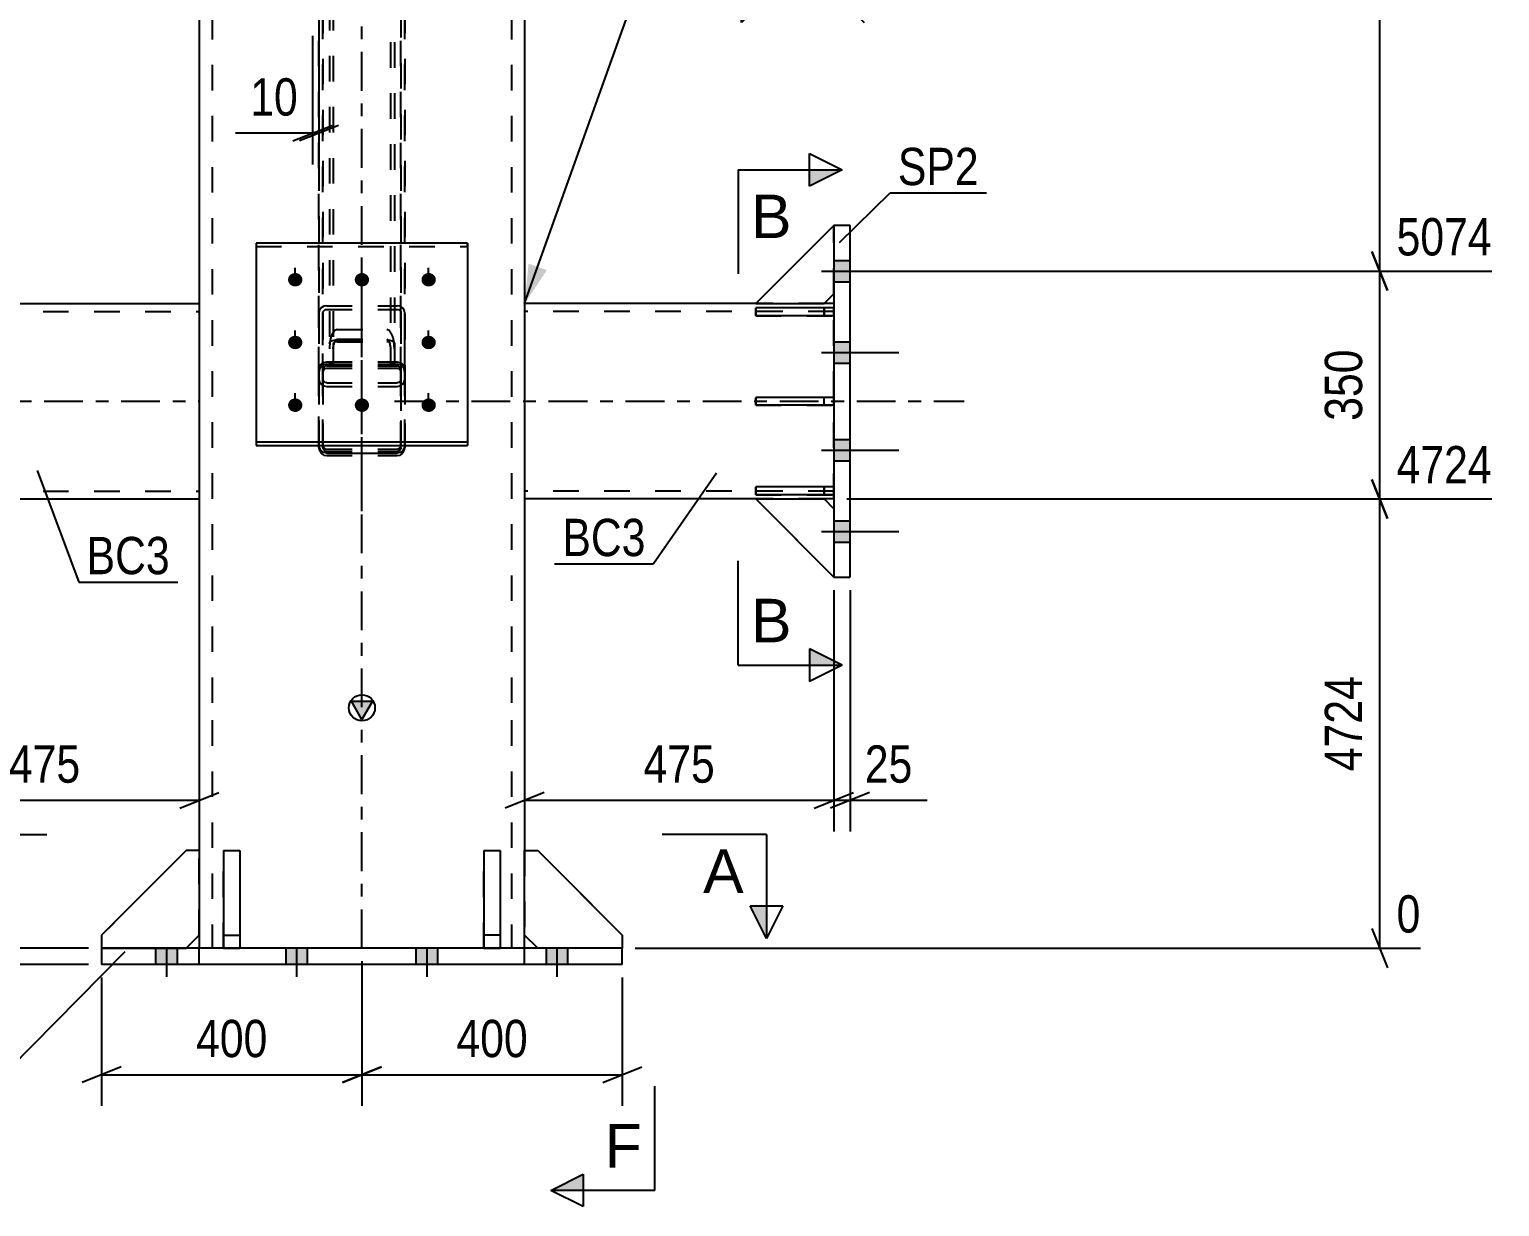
# Model space of a CAD drawing. Header units: millimetres. Extents: x 0 to 841, y 0 to 594.
# Drawn here: x 87.8 to 200.8, y 256.8 to 347.2 of the extents above; entities that cross this region are included whole.
import ezdxf

# ---------------------------------------------------------------- set-up
doc = ezdxf.new("R2010")
doc.units = ezdxf.units.MM
doc.linetypes.add('DXK_LINE_DOT2', pattern=[3.9198, 1.9599, -1.9599])
doc.linetypes.add('DXK_LINE_DOT3', pattern=[5.9187, 2.979, -0.9799, 0.9799, -0.9799])
doc.styles.add('Arial', font='ARIAL.TTF', dxfattribs={"height": 0.2})
doc.styles.add('Arial Narrow', font='ARIALN.TTF', dxfattribs={"height": 0.2})

# ---------------------------------------------------------------- blocks, each defined once
blk = doc.blocks.new('Part-682043673-1420 - 1355')
at = {"color": 2, "linetype": 'Continuous'}
for p, q in [((125.87, 277.61), (125.87, 284.11)), ((125.87, 284.11), (126.87, 284.11)), ((126.87, 284.11), (133.37, 277.61)), ((126.87, 276.61), (125.87, 277.61)), ((133.37, 277.61), (133.37, 276.61))]:
    blk.add_line(p, q, dxfattribs=at)
at = {"color": 7, "linetype": 'DXK_LINE_DOT2'}
for p, q in [((133.37, 276.61), (126.87, 276.61)), ((126.87, 276.61), (126.87, 276.61)), ((133.37, 276.61), (133.37, 276.61))]:
    blk.add_line(p, q, dxfattribs=at)
blk = doc.blocks.new('Part-682043673-1357 - 1355')
at = {"color": 2, "linetype": 'Continuous'}
for p, q in [((143.62, 326.11), (125.87, 326.11)), ((149.62, 326.11), (148.87, 326.11)), ((143.62, 311.11), (125.87, 311.11)), ((149.62, 311.11), (148.87, 311.11))]:
    blk.add_line(p, q, dxfattribs=at)
at = {"color": 7, "linetype": 'DXK_LINE_DOT2'}
for p, q in [((125.87, 326.11), (125.87, 311.11)), ((149.62, 325.51), (125.87, 325.51)), ((148.87, 326.11), (143.62, 326.11)), ((149.62, 311.11), (149.62, 326.11)), ((149.62, 311.71), (125.87, 311.71)), ((148.87, 311.11), (143.62, 311.11))]:
    blk.add_line(p, q, dxfattribs=at)
at = {"color": 7, "linetype": 'DXK_LINE_DOT3'}
blk.add_line((115.87, 318.61), (159.62, 318.61), dxfattribs=at)
blk = doc.blocks.new('Part-682043673-1366 - 1355')
at = {"color": 2, "linetype": 'Continuous'}
for p, q in [((133.37, 276.61), (93.37, 276.61)), ((93.37, 276.61), (93.37, 275.36)), ((100.87, 275.36), (100.87, 276.61)), ((125.87, 275.36), (125.87, 276.61)), ((133.37, 275.36), (133.37, 276.61)), ((133.37, 275.36), (93.37, 275.36))]:
    blk.add_line(p, q, dxfattribs=at)
blk = doc.blocks.new('Part-682043673-1422 - 1355')
at = {"linetype": 'Continuous'}
blk.add_hatch(color=2, dxfattribs=at).paths.add_polyline_path([(113.37, 294.17), (112.57, 295.57), (114.17, 295.57)])
at = {"color": 2, "linetype": 'Continuous'}
for p, q in [((100.87, 489.47), (100.87, 295.11)), ((125.87, 489.47), (125.87, 295.11)), ((113.37, 294.17), (112.57, 295.57)), ((112.57, 295.57), (114.17, 295.57)), ((114.17, 295.57), (113.37, 294.17)), ((100.87, 294.11), (100.87, 284.11)), ((125.87, 294.11), (125.87, 284.11)), ((100.87, 277.61), (100.87, 276.61)), ((125.87, 276.61), (125.87, 277.61))]:
    blk.add_line(p, q, dxfattribs=at)
at = {"color": 7, "linetype": 'DXK_LINE_DOT2'}
for p, q in [((101.87, 489.47), (101.87, 295.11)), ((124.87, 489.47), (124.87, 295.11)), ((101.87, 294.11), (101.87, 276.6)), ((124.87, 294.11), (124.87, 276.61)), ((100.87, 284.11), (100.87, 277.61)), ((125.87, 284.11), (125.87, 277.61)), ((125.87, 276.61), (100.87, 276.6)), ((100.87, 276.61), (100.87, 276.6)), ((125.87, 276.61), (125.87, 276.61))]:
    blk.add_line(p, q, dxfattribs=at)
at = {"color": 7, "linetype": 'DXK_LINE_DOT3'}
for p, q in [((113.37, 295.11), (113.37, 489.47)), ((113.37, 276.61), (113.37, 294.11))]:
    blk.add_line(p, q, dxfattribs=at)
at = {"color": 2, "linetype": 'Continuous'}
blk.add_circle((113.37, 295.07), 1, dxfattribs=at)
blk = doc.blocks.new('Part-682043673-1424 - 1355')
at = {"color": 7, "linetype": 'DXK_LINE_DOT2'}
for p, q in [((110.07, 352.76), (110.11, 352.94)), ((110.07, 348.5), (110.07, 352.76)), ((110.07, 320.82), (110.07, 352.76)), ((110.11, 352.94), (110.24, 353.09)), ((110.24, 353.09), (110.44, 353.2)), ((110.39, 352.85), (110.37, 352.76)), ((110.37, 352.76), (110.37, 320.82)), ((110.37, 348.5), (110.37, 352.76)), ((110.46, 352.93), (110.39, 352.85)), ((110.44, 353.2), (110.67, 353.23)), ((110.55, 352.98), (110.46, 352.93)), ((110.67, 352.99), (110.55, 352.98)), ((116.07, 353.23), (110.67, 353.23)), ((110.67, 352.99), (116.07, 352.99)), ((116.07, 353.23), (116.3, 353.2)), ((116.18, 352.98), (116.07, 352.99)), ((116.28, 352.93), (116.18, 352.98)), ((116.35, 352.85), (116.28, 352.93)), ((116.3, 353.2), (116.49, 353.09)), ((116.37, 352.76), (116.35, 352.85)), ((116.37, 320.82), (116.37, 352.76)), ((116.37, 348.5), (116.37, 352.76)), ((116.49, 353.09), (116.62, 352.94)), ((116.62, 352.94), (116.67, 352.76)), ((116.67, 348.5), (116.67, 352.76)), ((116.67, 352.76), (116.67, 320.82)), ((110.07, 348.5), (110.07, 315.07)), ((110.11, 348.32), (110.07, 348.5)), ((110.24, 348.17), (110.11, 348.32)), ((110.44, 348.06), (110.24, 348.17)), ((110.37, 315.07), (110.37, 348.5)), ((110.37, 348.5), (110.39, 348.41)), ((110.39, 348.41), (110.46, 348.33)), ((110.67, 348.03), (110.44, 348.06)), ((110.46, 348.33), (110.55, 348.28)), ((110.55, 348.28), (110.67, 348.26)), ((110.67, 348.26), (116.07, 348.26)), ((110.67, 348.03), (116.07, 348.03)), ((116.07, 348.26), (116.18, 348.28)), ((116.3, 348.06), (116.07, 348.03)), ((116.18, 348.28), (116.28, 348.33)), ((116.28, 348.33), (116.35, 348.41)), ((116.49, 348.17), (116.3, 348.06)), ((116.35, 348.41), (116.37, 348.5)), ((116.37, 348.5), (116.37, 315.07)), ((116.62, 348.32), (116.49, 348.17)), ((116.67, 348.5), (116.62, 348.32)), ((116.67, 315.07), (116.67, 348.5)), ((110.11, 321.07), (110.07, 320.82)), ((110.07, 315.07), (110.07, 320.82)), ((110.37, 320.82), (110.39, 320.94)), ((110.37, 320.82), (110.37, 315.07)), ((110.39, 320.94), (110.46, 321.05)), ((110.67, 321.46), (110.44, 321.41)), ((110.46, 321.05), (110.55, 321.12)), ((110.55, 321.12), (110.67, 321.14)), ((110.67, 321.46), (116.07, 321.46)), ((110.67, 321.14), (116.07, 321.14)), ((116.3, 321.41), (116.07, 321.46)), ((116.07, 321.14), (116.18, 321.12)), ((116.18, 321.12), (116.28, 321.05)), ((116.28, 321.05), (116.35, 320.94)), ((116.35, 320.94), (116.37, 320.82)), ((116.37, 315.07), (116.37, 320.82)), ((116.67, 320.82), (116.62, 321.07)), ((116.67, 320.82), (116.67, 315.07)), ((110.07, 315.07), (110.11, 314.83)), ((110.39, 314.95), (110.37, 315.07)), ((110.46, 314.85), (110.39, 314.95)), ((110.44, 314.48), (110.67, 314.44)), ((110.55, 314.78), (110.46, 314.85)), ((110.67, 314.75), (110.55, 314.78)), ((110.67, 314.75), (116.07, 314.75)), ((110.67, 314.44), (116.07, 314.44)), ((116.18, 314.78), (116.07, 314.75)), ((116.07, 314.44), (116.3, 314.48)), ((116.28, 314.85), (116.18, 314.78)), ((116.35, 314.95), (116.28, 314.85)), ((116.37, 315.07), (116.35, 314.95)), ((116.62, 314.83), (116.67, 315.07))]:
    blk.add_line(p, q, dxfattribs=at)
for centre, start, end in [((110.69, 320.85), 114.32, 159.2417), ((116.04, 320.85), 20.7583, 65.6801), ((110.69, 315.05), 200.7583, 245.6801), ((116.04, 315.05), 294.32, 339.2417)]:
    blk.add_arc(centre, 0.621, start, end, dxfattribs=at)
blk = doc.blocks.new('Part-682043673-1360 - 1355')
at = {"color": 7, "linetype": 'DXK_LINE_DOT2'}
for p, q in [((110.11, 325.61), (110.07, 325.39)), ((110.07, 320.32), (110.07, 325.39)), ((110.07, 325.39), (110.07, 320.32)), ((110.24, 325.79), (110.11, 325.61)), ((110.44, 325.91), (110.24, 325.79)), ((110.37, 325.39), (110.39, 325.5)), ((110.37, 325.39), (110.37, 319.84)), ((110.37, 320.32), (110.37, 325.39)), ((110.39, 325.5), (110.46, 325.59)), ((110.67, 325.95), (110.44, 325.91)), ((110.46, 325.59), (110.55, 325.65)), ((110.55, 325.65), (110.67, 325.67)), ((110.67, 325.95), (116.07, 325.95)), ((110.67, 325.67), (116.07, 325.67)), ((116.3, 325.91), (116.07, 325.95)), ((116.07, 325.67), (116.18, 325.65)), ((116.18, 325.65), (116.28, 325.59)), ((116.28, 325.59), (116.35, 325.5)), ((116.49, 325.79), (116.3, 325.91)), ((116.35, 325.5), (116.37, 325.39)), ((116.37, 325.39), (116.37, 319.84)), ((116.37, 320.32), (116.37, 325.39)), ((116.62, 325.61), (116.49, 325.79)), ((116.67, 325.39), (116.62, 325.61)), ((116.67, 320.32), (116.67, 325.39)), ((116.67, 321.01), (116.67, 325.39)), ((110.07, 321.01), (110.11, 321.25)), ((110.39, 321.13), (110.37, 321.01)), ((110.46, 321.23), (110.39, 321.13)), ((110.44, 321.6), (110.67, 321.64)), ((110.55, 321.3), (110.46, 321.23)), ((110.67, 321.33), (110.55, 321.3)), ((110.67, 321.64), (116.07, 321.64)), ((110.67, 321.33), (116.07, 321.33)), ((116.07, 321.64), (116.3, 321.6)), ((116.18, 321.3), (116.07, 321.33)), ((116.28, 321.23), (116.18, 321.3)), ((116.35, 321.13), (116.28, 321.23)), ((116.37, 321.01), (116.35, 321.13)), ((116.62, 321.25), (116.67, 321.01)), ((116.67, 315.26), (116.67, 321.01)), ((110.07, 320.32), (110.07, 315.26)), ((110.07, 315.49), (110.07, 320.32)), ((110.07, 320.32), (110.11, 320.1)), ((110.11, 320.1), (110.24, 319.92)), ((110.24, 319.92), (110.44, 319.79)), ((110.37, 320.32), (110.37, 315.26)), ((110.39, 320.21), (110.37, 320.32)), ((110.37, 315.26), (110.37, 319.84)), ((110.46, 320.12), (110.39, 320.21)), ((110.44, 319.79), (110.67, 319.75)), ((110.55, 320.05), (110.46, 320.12)), ((110.67, 320.03), (110.55, 320.05)), ((110.67, 320.03), (116.07, 320.03)), ((110.67, 319.75), (116.07, 319.75)), ((116.18, 320.05), (116.07, 320.03)), ((116.07, 319.75), (116.3, 319.79)), ((116.28, 320.12), (116.18, 320.05)), ((116.35, 320.21), (116.28, 320.12)), ((116.3, 319.79), (116.49, 319.92)), ((116.37, 320.32), (116.35, 320.21)), ((116.37, 320.32), (116.37, 315.26)), ((116.37, 319.84), (116.37, 315.26)), ((116.49, 319.92), (116.62, 320.1)), ((116.62, 320.1), (116.67, 320.32)), ((116.67, 320.32), (116.67, 315.26)), ((110.08, 315.22), (110.07, 315.26)), ((110.37, 315.26), (110.39, 315.14)), ((110.39, 315.14), (110.46, 315.03)), ((116.28, 315.03), (116.35, 315.14)), ((116.35, 315.14), (116.37, 315.26)), ((116.67, 315.26), (116.66, 315.22)), ((110.46, 315.03), (110.55, 314.96)), ((110.55, 314.96), (110.67, 314.94)), ((110.67, 314.94), (116.07, 314.94)), ((116.07, 314.94), (116.18, 314.96)), ((116.18, 314.96), (116.28, 315.03))]:
    blk.add_line(p, q, dxfattribs=at)
at = {"color": 7, "linetype": 'DXK_LINE_DOT3'}
blk.add_line((113.37, 310.16), (113.37, 326.27), dxfattribs=at)
at = {"color": 2, "linetype": 'Continuous'}
for p, q in [((110.11, 315.02), (110.08, 315.22)), ((116.66, 315.22), (116.62, 315.02)), ((110.67, 314.62), (110.44, 314.67)), ((110.67, 314.62), (116.07, 314.62)), ((116.3, 314.67), (116.07, 314.62))]:
    blk.add_line(p, q, dxfattribs=at)
at = {"color": 7, "linetype": 'DXK_LINE_DOT2'}
for centre, start, end in [((110.69, 321.03), 114.3199, 159.2417), ((116.04, 321.03), 20.7583, 65.68)]:
    blk.add_arc(centre, 0.621, start, end, dxfattribs=at)
at = {"color": 2, "linetype": 'Continuous'}
for centre, start, end in [((110.69, 315.24), 200.7583, 245.68), ((116.04, 315.24), 294.3199, 339.2417)]:
    blk.add_arc(centre, 0.621, start, end, dxfattribs=at)
blk = doc.blocks.new('Part-682043673-1363 - 1355')
at = {"color": 7, "linetype": 'DXK_LINE_DOT2'}
for p, q in [((115.57, 514.74), (115.57, 321.46)), ((115.87, 514.74), (115.87, 322.64)), ((110.87, 513.68), (110.87, 321.46)), ((111.17, 513.68), (111.17, 322.64)), ((110.91, 323.21), (110.87, 322.64)), ((110.87, 323.04), (110.91, 323.14)), ((110.91, 323.14), (111.04, 323.24)), ((111.04, 323.24), (111.24, 323.3)), ((111.19, 323.09), (111.17, 323.04)), ((111.17, 323.04), (111.17, 321.46)), ((111.26, 323.14), (111.19, 323.09)), ((111.47, 324.12), (111.24, 324.01)), ((111.24, 323.3), (111.47, 323.32)), ((111.35, 323.17), (111.26, 323.14)), ((111.35, 323.32), (111.47, 323.38)), ((111.47, 323.18), (111.35, 323.17)), ((111.47, 324.12), (115.27, 324.12)), ((111.47, 323.38), (115.27, 323.38)), ((111.47, 323.32), (115.27, 323.32)), ((111.47, 323.18), (115.27, 323.18)), ((115.5, 324.01), (115.27, 324.12)), ((115.27, 323.38), (115.38, 323.32)), ((115.27, 323.32), (115.5, 323.3)), ((115.38, 323.17), (115.27, 323.18)), ((115.48, 323.14), (115.38, 323.17)), ((115.55, 323.09), (115.48, 323.14)), ((115.5, 323.3), (115.69, 323.24)), ((115.57, 323.04), (115.55, 323.09)), ((115.69, 323.24), (115.82, 323.14)), ((115.87, 322.64), (115.82, 323.21)), ((115.82, 323.14), (115.87, 323.04)), ((115.87, 323.04), (115.87, 321.46)), ((111.17, 322.64), (111.19, 322.92)), ((115.55, 322.92), (115.57, 322.64)), ((111.17, 321.46), (110.87, 321.46)), ((115.87, 321.46), (115.57, 321.46))]:
    blk.add_line(p, q, dxfattribs=at)
for centre, radius, start, end in [((112.47, 323.05), 1.56, 141.8847, 174.0342), ((111.97, 322.84), 0.781, 141.8847, 174.0342), ((114.77, 322.84), 0.781, 5.9658, 38.1153), ((114.27, 323.05), 1.56, 5.9658, 38.1153)]:
    blk.add_arc(centre, radius, start, end, dxfattribs=at)
blk = doc.blocks.new('Part-682043673-1367 - 1355')
at = {"color": 2, "linetype": 'Continuous'}
for p, q in [((149.62, 332.11), (149.62, 305.11)), ((150.87, 332.11), (149.62, 332.11)), ((150.87, 305.11), (150.87, 332.11)), ((149.62, 305.11), (150.87, 305.11))]:
    blk.add_line(p, q, dxfattribs=at)
blk = doc.blocks.new('Part-682043673-1369 - 1355')
at = {"color": 2, "linetype": 'Continuous'}
for p, q in [((77.12, 326.11), (77.87, 326.11)), ((83.12, 326.11), (100.87, 326.11)), ((77.12, 311.11), (77.87, 311.11)), ((83.12, 311.11), (100.87, 311.11))]:
    blk.add_line(p, q, dxfattribs=at)
at = {"color": 7, "linetype": 'DXK_LINE_DOT2'}
for p, q in [((77.12, 326.11), (77.12, 311.11)), ((77.12, 325.51), (100.87, 325.51)), ((77.87, 326.11), (83.12, 326.11)), ((100.87, 326.11), (100.87, 311.11)), ((77.12, 311.71), (100.87, 311.71)), ((77.87, 311.11), (83.12, 311.11))]:
    blk.add_line(p, q, dxfattribs=at)
at = {"color": 7, "linetype": 'DXK_LINE_DOT3'}
blk.add_line((77.12, 318.61), (100.87, 318.61), dxfattribs=at)
blk = doc.blocks.new('Part-682043673-1372 - 1355')
at = {"color": 2, "linetype": 'Continuous'}
for p, q in [((143.62, 311.11), (148.87, 311.11)), ((143.62, 311.11), (149.62, 305.11)), ((148.87, 311.11), (149.62, 310.36))]:
    blk.add_line(p, q, dxfattribs=at)
at = {"color": 7, "linetype": 'DXK_LINE_DOT2'}
blk.add_line((149.62, 310.36), (149.62, 305.11), dxfattribs=at)
blk = doc.blocks.new('Part-682043673-1373 - 1355')
at = {"color": 7, "linetype": 'DXK_LINE_DOT2'}
for p, q in [((143.62, 311.11), (148.87, 311.11)), ((149.62, 305.11), (143.62, 311.11)), ((148.87, 311.11), (149.62, 310.36)), ((149.62, 310.36), (149.62, 305.11))]:
    blk.add_line(p, q, dxfattribs=at)
blk = doc.blocks.new('Part-682043673-1374 - 1355')
at = {"color": 2, "linetype": 'Continuous'}
for p, q in [((149.62, 332.11), (143.62, 326.11)), ((148.87, 326.11), (149.62, 326.86)), ((143.62, 326.11), (148.87, 326.11))]:
    blk.add_line(p, q, dxfattribs=at)
at = {"color": 7, "linetype": 'DXK_LINE_DOT2'}
blk.add_line((149.62, 326.86), (149.62, 332.11), dxfattribs=at)
blk = doc.blocks.new('Part-682043673-1375 - 1355')
at = {"color": 7, "linetype": 'DXK_LINE_DOT2'}
for p, q in [((149.62, 332.11), (143.62, 326.11)), ((149.62, 326.86), (149.62, 332.11)), ((148.87, 326.11), (149.62, 326.86)), ((143.62, 326.11), (148.87, 326.11))]:
    blk.add_line(p, q, dxfattribs=at)
blk = doc.blocks.new('Part-682043673-1376 - 1355')
at = {"color": 7, "linetype": 'DXK_LINE_DOT2'}
for p, q in [((149.62, 318.91), (143.62, 318.91)), ((143.62, 318.91), (143.62, 318.31)), ((148.87, 318.31), (148.87, 318.91)), ((149.62, 318.31), (149.62, 318.91)), ((143.62, 318.31), (149.62, 318.31))]:
    blk.add_line(p, q, dxfattribs=at)
blk = doc.blocks.new('Part-682043673-1377 - 1355')
at = {"color": 7, "linetype": 'DXK_LINE_DOT2'}
for p, q in [((149.62, 325.78), (143.62, 325.78)), ((143.62, 325.78), (143.62, 325.18)), ((148.87, 325.78), (148.87, 325.18)), ((149.62, 325.18), (149.62, 325.78)), ((143.62, 325.18), (149.62, 325.18))]:
    blk.add_line(p, q, dxfattribs=at)
blk = doc.blocks.new('Part-682043673-1378 - 1355')
at = {"color": 7, "linetype": 'DXK_LINE_DOT2'}
for p, q in [((149.62, 312.03), (143.62, 312.03)), ((143.62, 312.03), (143.62, 311.43)), ((148.87, 312.03), (148.87, 311.43)), ((149.62, 311.43), (149.62, 312.03)), ((143.62, 311.43), (149.62, 311.43))]:
    blk.add_line(p, q, dxfattribs=at)
blk = doc.blocks.new('Part-682043673-1379 - 1355')
at = {"color": 2, "linetype": 'Continuous'}
for p, q in [((149.62, 318.91), (143.62, 318.91)), ((143.62, 318.31), (143.62, 318.91)), ((149.62, 318.91), (149.62, 318.31)), ((149.62, 318.31), (143.62, 318.31))]:
    blk.add_line(p, q, dxfattribs=at)
at = {"color": 7, "linetype": 'DXK_LINE_DOT2'}
blk.add_line((148.87, 318.31), (148.87, 318.91), dxfattribs=at)
blk = doc.blocks.new('Part-682043673-1380 - 1355')
at = {"color": 2, "linetype": 'Continuous'}
for p, q in [((149.62, 325.78), (143.62, 325.78)), ((143.62, 325.18), (143.62, 325.78)), ((149.62, 325.78), (149.62, 325.18)), ((149.62, 325.18), (143.62, 325.18))]:
    blk.add_line(p, q, dxfattribs=at)
at = {"color": 7, "linetype": 'DXK_LINE_DOT2'}
blk.add_line((148.87, 325.18), (148.87, 325.78), dxfattribs=at)
blk = doc.blocks.new('Part-682043673-1381 - 1355')
at = {"color": 2, "linetype": 'Continuous'}
for p, q in [((149.62, 312.03), (143.62, 312.03)), ((143.62, 311.43), (143.62, 312.03)), ((149.62, 312.03), (149.62, 311.43)), ((149.62, 311.43), (143.62, 311.43))]:
    blk.add_line(p, q, dxfattribs=at)
at = {"color": 7, "linetype": 'DXK_LINE_DOT2'}
blk.add_line((148.87, 311.43), (148.87, 312.03), dxfattribs=at)
blk = doc.blocks.new('Part-682043673-1393 - 1355')
at = {"color": 2, "linetype": 'Continuous'}
for p, q in [((121.49, 330.76), (105.24, 330.76)), ((105.24, 330.76), (105.24, 315.22)), ((121.49, 330.76), (121.49, 315.22)), ((105.24, 315.49), (121.49, 315.49)), ((105.24, 315.22), (121.49, 315.22))]:
    blk.add_line(p, q, dxfattribs=at)
at = {"color": 7, "linetype": 'DXK_LINE_DOT2'}
for p, q in [((105.24, 330.76), (105.24, 330.49)), ((105.24, 330.49), (121.49, 330.49)), ((121.49, 330.49), (121.49, 330.76))]:
    blk.add_line(p, q, dxfattribs=at)
blk = doc.blocks.new('Part-682043673-1413 - 1355')
at = {"color": 2, "linetype": 'Continuous'}
for p, q in [((122.74, 284.11), (122.74, 276.61)), ((122.74, 284.11), (123.99, 284.11)), ((123.99, 284.11), (123.99, 276.61)), ((123.99, 277.61), (122.74, 277.61)), ((122.74, 276.61), (123.99, 276.61))]:
    blk.add_line(p, q, dxfattribs=at)
blk = doc.blocks.new('Part-682043673-1414 - 1355')
at = {"color": 2, "linetype": 'Continuous'}
for p, q in [((102.74, 284.11), (102.74, 276.61)), ((102.74, 284.11), (103.99, 284.11)), ((103.99, 284.11), (103.99, 276.61)), ((102.74, 277.61), (103.99, 277.61)), ((102.74, 276.61), (103.99, 276.61))]:
    blk.add_line(p, q, dxfattribs=at)
blk = doc.blocks.new('Part-682043673-1415 - 1355')
at = {"color": 7, "linetype": 'DXK_LINE_DOT2'}
for p, q in [((122.74, 276.61), (122.74, 284.11)), ((122.74, 284.11), (123.99, 284.11)), ((123.99, 284.11), (123.99, 276.61)), ((123.99, 277.61), (122.74, 277.61)), ((123.99, 276.61), (122.74, 276.61))]:
    blk.add_line(p, q, dxfattribs=at)
blk = doc.blocks.new('Part-682043673-1416 - 1355')
at = {"color": 7, "linetype": 'DXK_LINE_DOT2'}
for p, q in [((102.74, 276.61), (102.74, 284.11)), ((102.74, 284.11), (103.99, 284.11)), ((103.99, 284.11), (103.99, 276.61)), ((102.74, 277.61), (103.99, 277.61)), ((103.99, 276.61), (102.74, 276.61))]:
    blk.add_line(p, q, dxfattribs=at)
blk = doc.blocks.new('Part-682043673-1417 - 1355')
at = {"color": 7, "linetype": 'DXK_LINE_DOT2'}
for p, q in [((99.87, 284.11), (93.37, 277.61)), ((100.87, 284.11), (99.87, 284.11)), ((100.87, 277.61), (100.87, 284.11)), ((93.37, 277.61), (93.37, 276.61)), ((99.87, 276.61), (100.87, 277.61)), ((93.37, 276.61), (99.87, 276.61))]:
    blk.add_line(p, q, dxfattribs=at)
blk = doc.blocks.new('Part-682043673-1418 - 1355')
at = {"color": 2, "linetype": 'Continuous'}
for p, q in [((99.87, 284.11), (93.37, 277.61)), ((100.87, 284.11), (99.87, 284.11)), ((100.87, 284.11), (100.87, 277.61)), ((93.37, 277.61), (93.37, 276.61)), ((99.87, 276.61), (100.87, 277.61)), ((93.37, 276.61), (99.87, 276.61))]:
    blk.add_line(p, q, dxfattribs=at)
blk = doc.blocks.new('Part-682043673-1419 - 1355')
at = {"color": 7, "linetype": 'DXK_LINE_DOT2'}
for p, q in [((125.87, 277.61), (125.87, 284.11)), ((125.87, 284.11), (126.87, 284.11)), ((126.87, 284.11), (133.37, 277.61)), ((126.87, 276.61), (125.87, 277.61)), ((133.37, 277.61), (133.37, 276.61)), ((133.37, 276.61), (126.87, 276.61))]:
    blk.add_line(p, q, dxfattribs=at)
blk = doc.blocks.new('Bolt-682043673-1443 - 1355')
at = {"linetype": 'Continuous'}
for points in [[(99.19, 276.61), (97.54, 276.61), (97.54, 275.36), (99.19, 275.36)], [(99.19, 276.61), (97.54, 276.61), (97.54, 275.36), (99.19, 275.36)], [(109.19, 276.61), (107.54, 276.61), (107.54, 275.36), (109.19, 275.36)], [(109.19, 276.61), (107.54, 276.61), (107.54, 275.36), (109.19, 275.36)], [(119.19, 276.61), (117.54, 276.61), (117.54, 275.36), (119.19, 275.36)], [(119.19, 276.61), (117.54, 276.61), (117.54, 275.36), (119.19, 275.36)], [(129.19, 276.61), (127.54, 276.61), (127.54, 275.36), (129.19, 275.36)], [(129.19, 276.61), (127.54, 276.61), (127.54, 275.36), (129.19, 275.36)]]:
    blk.add_hatch(color=1, dxfattribs=at).paths.add_polyline_path(points)
at = {"color": 1, "linetype": 'Continuous'}
for p, q in [((97.54, 275.36), (97.54, 276.61)), ((97.54, 275.36), (97.54, 276.61)), ((98.37, 274.41), (98.37, 276.61)), ((98.37, 274.41), (98.37, 276.61)), ((99.19, 275.36), (99.19, 276.61)), ((99.19, 275.36), (99.19, 276.61)), ((107.54, 275.36), (107.54, 276.61)), ((107.54, 275.36), (107.54, 276.61)), ((108.37, 274.41), (108.37, 276.61)), ((108.37, 274.41), (108.37, 276.61)), ((109.19, 275.36), (109.19, 276.61)), ((109.19, 275.36), (109.19, 276.61)), ((117.54, 275.36), (117.54, 276.61)), ((117.54, 275.36), (117.54, 276.61)), ((118.37, 274.41), (118.37, 276.61)), ((118.37, 274.41), (118.37, 276.61)), ((119.19, 275.36), (119.19, 276.61)), ((119.19, 275.36), (119.19, 276.61)), ((127.54, 275.36), (127.54, 276.61)), ((127.54, 275.36), (127.54, 276.61)), ((128.37, 274.41), (128.37, 276.61)), ((128.37, 274.41), (128.37, 276.61)), ((129.19, 275.36), (129.19, 276.61)), ((129.19, 275.36), (129.19, 276.61))]:
    blk.add_line(p, q, dxfattribs=at)
blk = doc.blocks.new('Bolt-682043673-1444 - 1355')
at = {"linetype": 'Continuous'}
for points in [[(149.62, 329.43), (149.62, 327.78), (150.87, 327.78), (150.87, 329.43)], [(149.62, 329.43), (149.62, 327.78), (150.87, 327.78), (150.87, 329.43)], [(149.62, 329.43), (149.62, 327.78), (150.87, 327.78), (150.87, 329.43)], [(149.62, 323.18), (149.62, 321.53), (150.87, 321.53), (150.87, 323.18)], [(149.62, 323.18), (149.62, 321.53), (150.87, 321.53), (150.87, 323.18)], [(149.62, 315.68), (149.62, 314.03), (150.87, 314.03), (150.87, 315.68)], [(149.62, 315.68), (149.62, 314.03), (150.87, 314.03), (150.87, 315.68)], [(149.62, 309.43), (149.62, 307.78), (150.87, 307.78), (150.87, 309.43)], [(149.62, 309.43), (149.62, 307.78), (150.87, 307.78), (150.87, 309.43)], [(149.62, 309.43), (149.62, 307.78), (150.87, 307.78), (150.87, 309.43)]]:
    blk.add_hatch(color=1, dxfattribs=at).paths.add_polyline_path(points)
at = {"color": 1, "linetype": 'Continuous'}
for p, q in [((149.62, 329.43), (150.87, 329.43)), ((149.62, 329.43), (150.87, 329.43)), ((149.62, 329.43), (150.87, 329.43)), ((148.67, 328.61), (154.62, 328.61)), ((148.67, 328.61), (154.62, 328.61)), ((148.67, 328.61), (154.62, 328.61)), ((149.62, 327.78), (150.87, 327.78)), ((149.62, 327.78), (150.87, 327.78)), ((149.62, 327.78), (150.87, 327.78)), ((149.62, 323.18), (150.87, 323.18)), ((149.62, 323.18), (150.87, 323.18)), ((148.67, 322.36), (154.62, 322.36)), ((148.67, 322.36), (154.62, 322.36)), ((149.62, 321.53), (150.87, 321.53)), ((149.62, 321.53), (150.87, 321.53)), ((149.62, 315.68), (150.87, 315.68)), ((149.62, 315.68), (150.87, 315.68)), ((148.67, 314.86), (154.62, 314.86)), ((148.67, 314.86), (154.62, 314.86)), ((149.62, 314.03), (150.87, 314.03)), ((149.62, 314.03), (150.87, 314.03)), ((148.67, 308.61), (154.62, 308.61)), ((148.67, 308.61), (154.62, 308.61)), ((148.67, 308.61), (154.62, 308.61)), ((149.62, 309.43), (150.87, 309.43)), ((149.62, 309.43), (150.87, 309.43)), ((149.62, 309.43), (150.87, 309.43)), ((149.62, 307.78), (150.87, 307.78)), ((149.62, 307.78), (150.87, 307.78)), ((149.62, 307.78), (150.87, 307.78))]:
    blk.add_line(p, q, dxfattribs=at)
blk = doc.blocks.new('Bolt-682043673-1447 - 1355')
at = {"linetype": 'Continuous'}
for points in [[(108.24, 327.43), (108.13, 327.44), (108.02, 327.47), (107.92, 327.52), (107.83, 327.6), (107.77, 327.68), (107.72, 327.78), (107.7, 327.89), (107.7, 328), (107.72, 328.1), (107.77, 328.2), (107.83, 328.29), (107.92, 328.36), (108.02, 328.41), (108.13, 328.45), (108.24, 328.46), (108.36, 328.45), (108.47, 328.41), (108.57, 328.36), (108.65, 328.29), (108.72, 328.2), (108.77, 328.1), (108.79, 328), (108.79, 327.89), (108.77, 327.78), (108.72, 327.68), (108.65, 327.6), (108.57, 327.52), (108.47, 327.47), (108.36, 327.44)], [(113.37, 327.43), (113.25, 327.44), (113.14, 327.47), (113.05, 327.52), (112.96, 327.6), (112.89, 327.68), (112.85, 327.78), (112.82, 327.89), (112.82, 328), (112.85, 328.1), (112.89, 328.2), (112.96, 328.29), (113.05, 328.36), (113.14, 328.41), (113.25, 328.45), (113.37, 328.46), (113.48, 328.45), (113.59, 328.41), (113.69, 328.36), (113.78, 328.29), (113.84, 328.2), (113.89, 328.1), (113.92, 328), (113.92, 327.89), (113.89, 327.78), (113.84, 327.68), (113.78, 327.6), (113.69, 327.52), (113.59, 327.47), (113.48, 327.44)], [(118.49, 327.43), (118.38, 327.44), (118.27, 327.47), (118.17, 327.52), (118.08, 327.6), (118.02, 327.68), (117.97, 327.78), (117.95, 327.89), (117.95, 328), (117.97, 328.1), (118.02, 328.2), (118.08, 328.29), (118.17, 328.36), (118.27, 328.41), (118.38, 328.45), (118.49, 328.46), (118.61, 328.45), (118.72, 328.41), (118.82, 328.36), (118.9, 328.29), (118.97, 328.2), (119.02, 328.1), (119.04, 328), (119.04, 327.89), (119.02, 327.78), (118.97, 327.68), (118.9, 327.6), (118.82, 327.52), (118.72, 327.47), (118.61, 327.44)], [(108.24, 322.61), (108.13, 322.62), (108.02, 322.65), (107.92, 322.71), (107.83, 322.78), (107.77, 322.87), (107.72, 322.97), (107.7, 323.07), (107.7, 323.18), (107.72, 323.29), (107.77, 323.38), (107.83, 323.47), (107.92, 323.54), (108.02, 323.6), (108.13, 323.63), (108.24, 323.64), (108.36, 323.63), (108.47, 323.6), (108.57, 323.54), (108.65, 323.47), (108.72, 323.38), (108.77, 323.29), (108.79, 323.18), (108.79, 323.07), (108.77, 322.97), (108.72, 322.87), (108.65, 322.78), (108.57, 322.71), (108.47, 322.65), (108.36, 322.62)], [(118.49, 322.61), (118.38, 322.62), (118.27, 322.65), (118.17, 322.71), (118.08, 322.78), (118.02, 322.87), (117.97, 322.97), (117.95, 323.07), (117.95, 323.18), (117.97, 323.29), (118.02, 323.38), (118.08, 323.47), (118.17, 323.54), (118.27, 323.6), (118.38, 323.63), (118.49, 323.64), (118.61, 323.63), (118.72, 323.6), (118.82, 323.54), (118.9, 323.47), (118.97, 323.38), (119.02, 323.29), (119.04, 323.18), (119.04, 323.07), (119.02, 322.97), (118.97, 322.87), (118.9, 322.78), (118.82, 322.71), (118.72, 322.65), (118.61, 322.62)], [(108.24, 317.79), (108.13, 317.8), (108.02, 317.84), (107.92, 317.89), (107.83, 317.96), (107.77, 318.05), (107.72, 318.15), (107.7, 318.26), (107.7, 318.36), (107.72, 318.47), (107.77, 318.57), (107.83, 318.66), (107.92, 318.73), (108.02, 318.78), (108.13, 318.82), (108.24, 318.83), (108.36, 318.82), (108.47, 318.78), (108.57, 318.73), (108.65, 318.66), (108.72, 318.57), (108.77, 318.47), (108.79, 318.36), (108.79, 318.26), (108.77, 318.15), (108.72, 318.05), (108.65, 317.96), (108.57, 317.89), (108.47, 317.84), (108.36, 317.8)], [(113.37, 317.79), (113.25, 317.8), (113.14, 317.84), (113.05, 317.89), (112.96, 317.96), (112.89, 318.05), (112.85, 318.15), (112.82, 318.26), (112.82, 318.36), (112.85, 318.47), (112.89, 318.57), (112.96, 318.66), (113.05, 318.73), (113.14, 318.78), (113.25, 318.82), (113.37, 318.83), (113.48, 318.82), (113.59, 318.78), (113.69, 318.73), (113.78, 318.66), (113.84, 318.57), (113.89, 318.47), (113.92, 318.36), (113.92, 318.26), (113.89, 318.15), (113.84, 318.05), (113.78, 317.96), (113.69, 317.89), (113.59, 317.84), (113.48, 317.8)], [(118.49, 317.79), (118.38, 317.8), (118.27, 317.84), (118.17, 317.89), (118.08, 317.96), (118.02, 318.05), (117.97, 318.15), (117.95, 318.26), (117.95, 318.36), (117.97, 318.47), (118.02, 318.57), (118.08, 318.66), (118.17, 318.73), (118.27, 318.78), (118.38, 318.82), (118.49, 318.83), (118.61, 318.82), (118.72, 318.78), (118.82, 318.73), (118.9, 318.66), (118.97, 318.57), (119.02, 318.47), (119.04, 318.36), (119.04, 318.26), (119.02, 318.15), (118.97, 318.05), (118.9, 317.96), (118.82, 317.89), (118.72, 317.84), (118.61, 317.8)]]:
    blk.add_hatch(color=1, dxfattribs=at).paths.add_polyline_path(points)
at = {"color": 1, "linetype": 'Continuous'}
for p, q in [((108.24, 327.45), (108.24, 328.87)), ((113.37, 327.45), (113.37, 328.87)), ((118.49, 327.45), (118.49, 328.87)), ((108.24, 322.63), (108.24, 324.05)), ((118.49, 322.63), (118.49, 324.05)), ((108.24, 317.81), (108.24, 319.23)), ((113.37, 317.81), (113.37, 319.23)), ((118.49, 317.81), (118.49, 319.23))]:
    blk.add_line(p, q, dxfattribs=at)
blk = doc.blocks.new('StraightDimension-682043673-59559 - 1355')
at = {"color": 7, "linetype": 'Continuous'}
for p, q in [((192.15, 327.11), (190.95, 330.11)), ((154.37, 328.61), (200.16, 328.61)), ((191.55, 311.11), (191.55, 328.61)), ((190.95, 312.61), (192.15, 309.61)), ((150.62, 311.11), (200.16, 311.11))]:
    blk.add_line(p, q, dxfattribs=at)
at = {"color": 0}
blk.add_wipeout([(190.8, 323.2), (186.6, 323.2), (186.6, 316.51), (190.8, 316.51)], dxfattribs=at)
at = {"color": 3, "style": 'Arial Narrow'}
blk.add_text('350', height=2.863, rotation=90.0002, dxfattribs=at).set_placement((190.2, 317.11))
at = {"color": 0, "linetype": 'Continuous'}
blk.add_wipeout([(200.76, 329.21), (200.76, 333.41), (192.25, 333.41), (192.25, 329.21)], dxfattribs=at)
at = {"color": 3, "linetype": 'Continuous', "style": 'Arial Narrow'}
blk.add_text('5074', height=2.863, dxfattribs=at).set_placement((192.85, 329.81))
blk = doc.blocks.new('StraightDimension-682043673-59448 - 1355')
at = {"color": 7, "linetype": 'Continuous'}
for p, q in [((37.93, 309.61), (36.73, 312.61)), ((76.12, 311.11), (28.72, 311.11)), ((37.33, 276.61), (37.33, 311.11)), ((36.73, 278.11), (37.93, 275.11)), ((92.37, 276.61), (34.2, 276.61))]:
    blk.add_line(p, q, dxfattribs=at)
at = {"color": 0}
blk.add_wipeout([(36.58, 298.11), (32.38, 298.11), (32.38, 289.6), (36.58, 289.6)], dxfattribs=at)
at = {"color": 3, "style": 'Arial Narrow'}
blk.add_text('4724', height=2.863, rotation=90.0002, dxfattribs=at).set_placement((35.98, 290.2))
at = {"color": 0, "linetype": 'Continuous'}
for points in [[(36.63, 311.71), (36.63, 315.91), (28.12, 315.91), (28.12, 311.71)], [(36.63, 277.21), (36.63, 281.41), (33.6, 281.41), (33.6, 277.21)]]:
    blk.add_wipeout(points, dxfattribs=at)
at = {"color": 3, "linetype": 'Continuous', "style": 'Arial Narrow'}
for s, height, p in [('4724', 2.863, (28.72, 312.31)), ('0', 2.86, (34.2, 277.81))]:
    blk.add_text(s, height=height, dxfattribs=at).set_placement(p)
blk = doc.blocks.new('StraightDimension-682043673-59560 - 1355')
at = {"color": 7, "linetype": 'Continuous'}
for p, q in [((192.15, 309.61), (190.95, 312.61)), ((150.62, 311.11), (200.16, 311.11)), ((191.55, 276.61), (191.55, 311.11)), ((190.95, 278.11), (192.15, 275.11)), ((134.37, 276.61), (194.68, 276.61))]:
    blk.add_line(p, q, dxfattribs=at)
at = {"color": 0}
blk.add_wipeout([(190.8, 298.11), (186.6, 298.11), (186.6, 289.6), (190.8, 289.6)], dxfattribs=at)
at = {"color": 3, "style": 'Arial Narrow'}
blk.add_text('4724', height=2.863, rotation=90.0002, dxfattribs=at).set_placement((190.2, 290.2))
at = {"color": 0, "linetype": 'Continuous'}
for points in [[(200.76, 311.71), (200.76, 315.91), (192.25, 315.91), (192.25, 311.71)], [(195.28, 277.21), (195.28, 281.41), (192.25, 281.41), (192.25, 277.21)]]:
    blk.add_wipeout(points, dxfattribs=at)
at = {"color": 3, "linetype": 'Continuous', "style": 'Arial Narrow'}
for s, height, p in [('4724', 2.863, (192.85, 312.31)), ('0', 2.86, (192.85, 277.81))]:
    blk.add_text(s, height=height, dxfattribs=at).set_placement(p)
blk = doc.blocks.new('StraightDimension-682043673-7947 - 1355')
at = {"color": 7, "linetype": 'Continuous'}
blk.add_line((92.37, 275.35), (16.34, 275.35), dxfattribs=at)
blk = doc.blocks.new('StraightDimension-682043673-41117 - 1355')
at = {"color": 7, "linetype": 'Continuous'}
for p, q in [((149.62, 304.11), (149.62, 285.57)), ((150.87, 304.11), (150.87, 285.57)), ((148.12, 287.37), (151.12, 288.57)), ((152.37, 288.57), (149.37, 287.37)), ((149.62, 287.97), (150.87, 287.97)), ((150.87, 287.97), (156.78, 287.97)), ((150.87, 287.97), (156.78, 287.97))]:
    blk.add_line(p, q, dxfattribs=at)
at = {"color": 0}
blk.add_wipeout([(156.25, 288.72), (156.25, 292.92), (151.4, 292.92), (151.4, 288.72)], dxfattribs=at)
at = {"color": 3, "style": 'Arial Narrow'}
blk.add_text('25', height=2.863, dxfattribs=at).set_placement((152, 289.32))
blk = doc.blocks.new('StraightDimension-682043673-41118 - 1355')
at = {"color": 7, "linetype": 'Continuous'}
for p, q in [((125.87, 310.11), (125.87, 285.57)), ((149.62, 304.11), (149.62, 285.57)), ((127.37, 288.57), (124.37, 287.37)), ((148.12, 287.37), (151.12, 288.57)), ((125.87, 287.97), (149.62, 287.97))]:
    blk.add_line(p, q, dxfattribs=at)
at = {"color": 0}
blk.add_wipeout([(141.09, 288.72), (141.09, 292.92), (134.4, 292.92), (134.4, 288.72)], dxfattribs=at)
at = {"color": 3, "style": 'Arial Narrow'}
blk.add_text('475', height=2.863, dxfattribs=at).set_placement((135, 289.32))
blk = doc.blocks.new('StraightDimension-682043673-41120 - 1355')
at = {"color": 7, "linetype": 'Continuous'}
for p, q in [((77.12, 310.11), (77.12, 285.57)), ((100.87, 310.11), (100.87, 285.57)), ((78.62, 288.57), (75.62, 287.37)), ((99.37, 287.37), (102.37, 288.57)), ((77.12, 287.97), (100.87, 287.97))]:
    blk.add_line(p, q, dxfattribs=at)
at = {"color": 0}
blk.add_wipeout([(92.34, 288.72), (92.34, 292.92), (85.65, 292.92), (85.65, 288.72)], dxfattribs=at)
at = {"color": 3, "style": 'Arial Narrow'}
blk.add_text('475', height=2.863, dxfattribs=at).set_placement((86.25, 289.32))
blk = doc.blocks.new('StraightDimension-682043673-59385 - 1355')
at = {"color": 7, "linetype": 'Continuous'}
for p, q in [((113.37, 275.61), (113.37, 264.49)), ((133.37, 274.36), (133.37, 264.49)), ((114.87, 267.49), (111.87, 266.29)), ((113.37, 266.89), (133.37, 266.89)), ((131.87, 266.29), (134.87, 267.49))]:
    blk.add_line(p, q, dxfattribs=at)
at = {"color": 0}
blk.add_wipeout([(126.71, 267.64), (126.71, 271.84), (120.03, 271.84), (120.03, 267.64)], dxfattribs=at)
at = {"color": 3, "style": 'Arial Narrow'}
blk.add_text('400', height=2.863, dxfattribs=at).set_placement((120.63, 268.24))
blk = doc.blocks.new('StraightDimension-682043673-59386 - 1355')
at = {"color": 7, "linetype": 'Continuous'}
for p, q in [((113.37, 275.61), (113.37, 264.49)), ((93.37, 274.36), (93.37, 264.49)), ((94.87, 267.49), (91.87, 266.29)), ((93.37, 266.89), (113.37, 266.89)), ((111.87, 266.29), (114.87, 267.49))]:
    blk.add_line(p, q, dxfattribs=at)
at = {"color": 0}
blk.add_wipeout([(106.71, 267.64), (106.71, 271.84), (100.03, 271.84), (100.03, 267.64)], dxfattribs=at)
at = {"color": 3, "style": 'Arial Narrow'}
blk.add_text('400', height=2.863, dxfattribs=at).set_placement((100.63, 268.24))
blk = doc.blocks.new('StraightDimension-682043673-59558 - 1355')
at = {"color": 7, "linetype": 'Continuous'}
for p, q in [((192.15, 469.11), (190.95, 472.11)), ((181.85, 470.61), (200.16, 470.61)), ((191.55, 328.61), (191.55, 470.61)), ((190.95, 330.11), (192.15, 327.11)), ((154.37, 328.61), (200.16, 328.61))]:
    blk.add_line(p, q, dxfattribs=at)
at = {"color": 0}
blk.add_wipeout([(190.8, 403.86), (186.6, 403.86), (186.6, 395.35), (190.8, 395.35)], dxfattribs=at)
at = {"color": 3, "style": 'Arial Narrow'}
blk.add_text('2840', height=2.863, rotation=90.0002, dxfattribs=at).set_placement((190.2, 395.95))
at = {"color": 0, "linetype": 'Continuous'}
blk.add_wipeout([(200.76, 471.21), (200.76, 475.41), (192.25, 475.41), (192.25, 471.21)], dxfattribs=at)
at = {"color": 3, "linetype": 'Continuous', "style": 'Arial Narrow'}
blk.add_text('7914', height=2.863, dxfattribs=at).set_placement((192.85, 471.81))
blk = doc.blocks.new('StraightDimension-682043673-59605 - 1355')
at = {"color": 7, "linetype": 'Continuous'}
for p, q in [((109.57, 346.67), (109.57, 336.8)), ((110.07, 346.67), (110.07, 336.8)), ((109.57, 339.2), (103.66, 339.2)), ((109.57, 339.2), (103.66, 339.2)), ((108.07, 338.6), (111.07, 339.8)), ((111.57, 339.8), (108.57, 338.6)), ((109.57, 339.2), (110.07, 339.2))]:
    blk.add_line(p, q, dxfattribs=at)
at = {"color": 0}
blk.add_wipeout([(109.04, 339.95), (109.04, 344.15), (104.19, 344.15), (104.19, 339.95)], dxfattribs=at)
at = {"color": 3, "style": 'Arial Narrow'}
blk.add_text('10', height=2.863, dxfattribs=at).set_placement((104.79, 340.55))
blk = doc.blocks.new('SectionMark-682043673-9519 - 1355')
at = {"linetype": 'Continuous'}
for points in [[(147.76, 335.14), (147.76, 336.39), (150.26, 336.39)], [(147.76, 298.35), (147.76, 299.6), (150.26, 298.35)]]:
    blk.add_hatch(color=6, dxfattribs=at).paths.add_polyline_path(points)
at = {"color": 6, "linetype": 'Continuous'}
for p, q in [((147.76, 335.14), (147.76, 337.64)), ((147.76, 337.64), (150.26, 336.39)), ((142.26, 336.39), (142.26, 328.39)), ((142.26, 336.39), (150.26, 336.39)), ((150.26, 336.39), (147.76, 335.14)), ((142.26, 298.35), (142.26, 306.35)), ((150.26, 298.35), (147.76, 299.6)), ((147.76, 299.6), (147.76, 297.1)), ((142.26, 298.35), (150.26, 298.35)), ((150.26, 298.35), (147.76, 297.1))]:
    blk.add_line(p, q, dxfattribs=at)
at = {"color": 0, "linetype": 'Continuous'}
for points in [[(146.37, 331.14), (146.37, 334.64), (143.26, 334.64), (143.26, 331.14)], [(146.37, 300.1), (146.37, 303.6), (143.26, 303.6), (143.26, 300.1)]]:
    blk.add_wipeout(points, dxfattribs=at)
at = {"color": 3, "linetype": 'Continuous', "style": 'Arial'}
for p in [(143.26, 331.14), (143.26, 300.1)]:
    blk.add_text('B', height=3.34, dxfattribs=at).set_placement(p)
blk = doc.blocks.new('SectionMark-682043673-53872 - 1355')
at = {"linetype": 'Continuous'}
blk.add_hatch(color=6, dxfattribs=at).paths.add_polyline_path([(130.37, 259.26), (130.37, 258.01), (127.87, 258.01)])
at = {"color": 6, "linetype": 'Continuous'}
for p, q in [((135.87, 258.01), (135.87, 266.01)), ((127.87, 258.01), (130.37, 259.26)), ((130.37, 259.26), (130.37, 256.76)), ((135.87, 258.01), (127.87, 258.01)), ((130.37, 256.76), (127.87, 258.01))]:
    blk.add_line(p, q, dxfattribs=at)
at = {"color": 0, "linetype": 'Continuous'}
blk.add_wipeout([(134.87, 259.76), (134.87, 263.26), (132.02, 263.26), (132.02, 259.76)], dxfattribs=at)
at = {"color": 3, "linetype": 'Continuous', "style": 'Arial'}
blk.add_text('F', height=3.34, dxfattribs=at).set_placement((132.02, 259.76))
blk = doc.blocks.new('Mark-682043673-8537 - 1355')
at = {"color": 30, "linetype": 'Continuous'}
for p in [(140.6, 313.09), (128.17, 306.12)]:
    blk.add_line(p, (135.77, 306.12), dxfattribs=at)
at = {"color": 0}
blk.add_wipeout([(135.17, 306.72), (135.17, 309.72), (128.77, 309.72), (128.77, 306.72)], dxfattribs=at)
blk.add_wipeout([(135.17, 306.72), (135.17, 309.72), (128.77, 309.72), (128.77, 306.72)], dxfattribs=at)
at = {"color": 3, "style": 'Arial Narrow'}
blk.add_text('BC3', height=2.863, dxfattribs=at).set_placement((128.77, 306.72))
blk = doc.blocks.new('Mark-682043673-8540 - 1355')
at = {"color": 30, "linetype": 'Continuous'}
for p in [(95.15, 276.34), (78.86, 267.31)]:
    blk.add_line(p, (86.27, 267.31), dxfattribs=at)
at = {"color": 0}
blk.add_wipeout([(85.67, 267.91), (85.67, 270.91), (79.46, 270.91), (79.46, 267.91)], dxfattribs=at)
blk.add_wipeout([(85.67, 267.91), (85.67, 270.91), (79.46, 270.91), (79.46, 267.91)], dxfattribs=at)
at = {"color": 3, "style": 'Arial Narrow'}
blk.add_text('BP6', height=2.863, dxfattribs=at).set_placement((79.46, 267.91))
blk = doc.blocks.new('Mark-682043673-8543 - 1355')
at = {"color": 30, "linetype": 'Continuous'}
for p, q in [((150.05, 330.8), (153.94, 334.61)), ((153.94, 334.61), (161.35, 334.61))]:
    blk.add_line(p, q, dxfattribs=at)
at = {"color": 0}
blk.add_wipeout([(160.75, 335.21), (160.75, 338.21), (154.54, 338.21), (154.54, 335.21)], dxfattribs=at)
blk.add_wipeout([(160.75, 335.21), (160.75, 338.21), (154.54, 338.21), (154.54, 335.21)], dxfattribs=at)
at = {"color": 3, "style": 'Arial Narrow'}
blk.add_text('SP2', height=2.863, dxfattribs=at).set_placement((154.54, 335.21))
blk = doc.blocks.new('Mark-682043673-8549 - 1355')
at = {"color": 30, "linetype": 'Continuous'}
for p, q in [((88.41, 313.29), (91.62, 304.73)), ((91.62, 304.73), (99.22, 304.73))]:
    blk.add_line(p, q, dxfattribs=at)
at = {"color": 0}
blk.add_wipeout([(98.62, 305.33), (98.62, 308.33), (92.22, 308.33), (92.22, 305.33)], dxfattribs=at)
blk.add_wipeout([(98.62, 305.33), (98.62, 308.33), (92.22, 308.33), (92.22, 305.33)], dxfattribs=at)
at = {"color": 3, "style": 'Arial Narrow'}
blk.add_text('BC3', height=2.863, dxfattribs=at).set_placement((92.22, 305.33))
blk = doc.blocks.new('SectionMark-682043673-8876 - 1355')
at = {"linetype": 'Continuous'}
for points in [[(81.16, 279.85), (82.41, 279.85), (81.16, 277.35)], [(143.19, 279.85), (144.44, 279.85), (144.44, 277.35)]]:
    blk.add_hatch(color=6, dxfattribs=at).paths.add_polyline_path(points)
at = {"color": 6, "linetype": 'Continuous'}
for p, q in [((81.16, 285.35), (89.16, 285.35)), ((81.16, 285.35), (81.16, 277.35)), ((144.44, 285.35), (136.44, 285.35)), ((144.44, 285.35), (144.44, 277.35)), ((81.16, 277.35), (79.91, 279.85)), ((82.41, 279.85), (79.91, 279.85)), ((81.16, 277.35), (82.41, 279.85)), ((143.19, 279.85), (145.69, 279.85)), ((144.44, 277.35), (143.19, 279.85)), ((145.69, 279.85), (144.44, 277.35))]:
    blk.add_line(p, q, dxfattribs=at)
at = {"color": 0, "linetype": 'Continuous'}
for points in [[(86.02, 280.85), (86.02, 284.35), (82.91, 284.35), (82.91, 280.85)], [(142.69, 280.85), (142.69, 284.35), (139.58, 284.35), (139.58, 280.85)]]:
    blk.add_wipeout(points, dxfattribs=at)
at = {"color": 3, "linetype": 'Continuous', "style": 'Arial'}
for p in [(82.91, 280.85), (139.58, 280.85)]:
    blk.add_text('A', height=3.34, dxfattribs=at).set_placement(p)
blk = doc.blocks.new('WeldMark-682043673-41922 - 1355')
at = {"linetype": 'Continuous'}
blk.add_hatch(color=30, dxfattribs=at).paths.add_polyline_path([(127.58, 328.68), (125.87, 326.11), (126.17, 329.18)])
at = {"color": 3, "linetype": 'Continuous'}
for p, q in [((147.67, 352), (151.95, 356.29)), ((142.52, 352), (146.81, 352)), ((146.81, 352), (142.52, 347.71)), ((142.52, 347.71), (142.52, 352)), ((147.67, 352), (151.95, 347.71))]:
    blk.add_line(p, q, dxfattribs=at)
at = {"color": 30, "linetype": 'Continuous'}
for p, q in [((125.87, 326.11), (135.12, 352)), ((135.12, 352), (147.67, 352))]:
    blk.add_line(p, q, dxfattribs=at)
at = {"color": 3, "linetype": 'Continuous'}
blk.add_arc((135.12, 352), 1.5, 90, 270, dxfattribs=at)
at = {"color": 0}
blk.add_wipeout([(141.87, 347.9), (141.87, 351.3), (137.02, 351.3), (137.02, 347.9)], dxfattribs=at)
at = {"color": 3, "linetype": 'Continuous'}
blk.add_arc((135.12, 352), 1.5, 270, 90, dxfattribs=at)
at = {"color": 3, "style": 'Arial'}
blk.add_text('12', height=2.865, dxfattribs=at).set_placement((137.22, 348.1))
at = {"color": 0, "linetype": 'Continuous'}
blk.add_wipeout([(157.75, 351.35), (157.75, 353.85), (151.27, 353.85), (151.27, 351.35)], dxfattribs=at)
blk.add_wipeout([(157.75, 351.35), (157.75, 353.85), (151.27, 353.85), (151.27, 351.35)], dxfattribs=at)
at = {"color": 3, "linetype": 'Continuous', "style": 'Arial'}
blk.add_text('TYP', height=2.388, dxfattribs=at).set_placement((151.27, 351.35))

msp = doc.modelspace()

# ---------------------------------------------------------------- block references
for name in ['Part-682043673-1363 - 1355', 'Part-682043673-1422 - 1355', 'Part-682043673-1424 - 1355', 'Part-682043673-1374 - 1355', 'Part-682043673-1375 - 1355', 'Part-682043673-1367 - 1355', 'Part-682043673-1393 - 1355', 'Bolt-682043673-1447 - 1355', 'Bolt-682043673-1444 - 1355', 'Part-682043673-1369 - 1355', 'Part-682043673-1360 - 1355', 'Part-682043673-1357 - 1355', 'Part-682043673-1377 - 1355', 'Part-682043673-1380 - 1355', 'Part-682043673-1376 - 1355', 'Part-682043673-1379 - 1355', 'Part-682043673-1378 - 1355', 'Part-682043673-1381 - 1355', 'Part-682043673-1372 - 1355', 'Part-682043673-1373 - 1355', 'Part-682043673-1417 - 1355', 'Part-682043673-1418 - 1355', 'Part-682043673-1414 - 1355', 'Part-682043673-1416 - 1355', 'Part-682043673-1413 - 1355', 'Part-682043673-1415 - 1355', 'Part-682043673-1420 - 1355', 'Part-682043673-1419 - 1355', 'Part-682043673-1366 - 1355', 'Bolt-682043673-1443 - 1355']:
    msp.add_blockref(name, (0, 0))

# ---------------------------------------------------------------- next in the draw order: block references
for name in ['StraightDimension-682043673-59559 - 1355', 'StraightDimension-682043673-59448 - 1355']:
    msp.add_blockref(name, (0, 0))

# ---------------------------------------------------------------- next in the draw order: block references
for name in ['StraightDimension-682043673-7947 - 1355', 'StraightDimension-682043673-59558 - 1355', 'StraightDimension-682043673-59560 - 1355']:
    msp.add_blockref(name, (0, 0))

# ---------------------------------------------------------------- next in the draw order: block references
for name in ['StraightDimension-682043673-59605 - 1355', 'StraightDimension-682043673-41120 - 1355', 'StraightDimension-682043673-41117 - 1355', 'StraightDimension-682043673-59385 - 1355']:
    msp.add_blockref(name, (0, 0))

# ---------------------------------------------------------------- next in the draw order: block references
for name in ['Mark-682043673-8549 - 1355', 'StraightDimension-682043673-41118 - 1355', 'StraightDimension-682043673-59386 - 1355']:
    msp.add_blockref(name, (0, 0))

# ---------------------------------------------------------------- next in the draw order: block references
for name in ['SectionMark-682043673-53872 - 1355', 'SectionMark-682043673-9519 - 1355', 'Mark-682043673-8540 - 1355']:
    msp.add_blockref(name, (0, 0))

# ---------------------------------------------------------------- next in the draw order: block references
for name in ['Mark-682043673-8543 - 1355', 'Mark-682043673-8537 - 1355', 'SectionMark-682043673-8876 - 1355']:
    msp.add_blockref(name, (0, 0))

# ---------------------------------------------------------------- next in the draw order: block references
msp.add_blockref('WeldMark-682043673-41922 - 1355', (0, 0))

doc.saveas('drawing.dxf')
